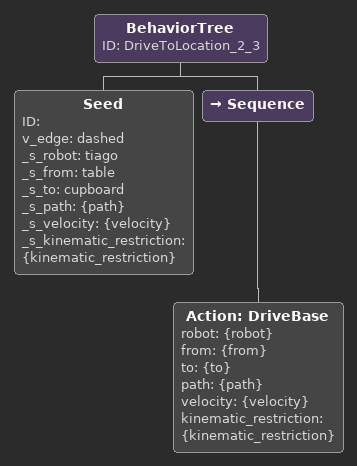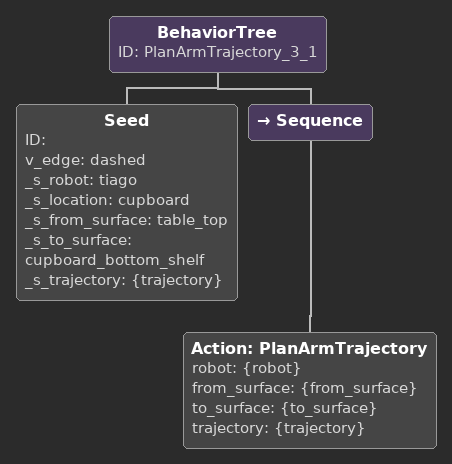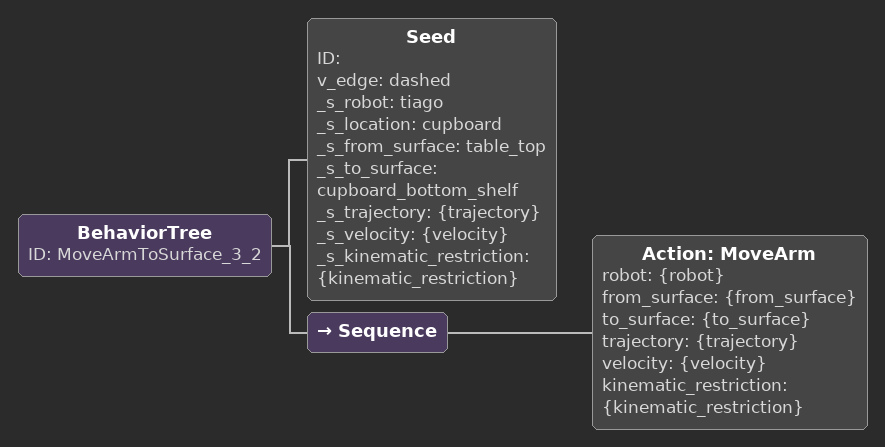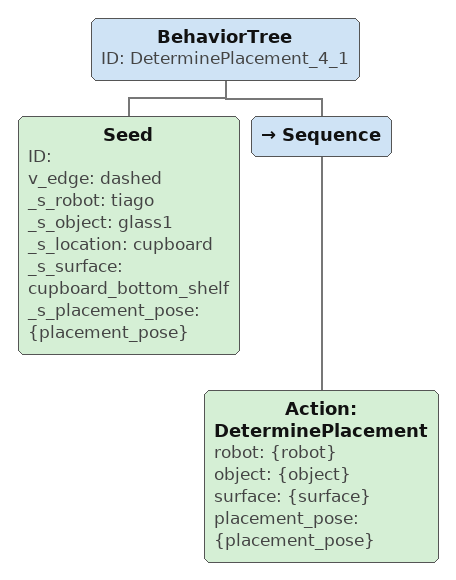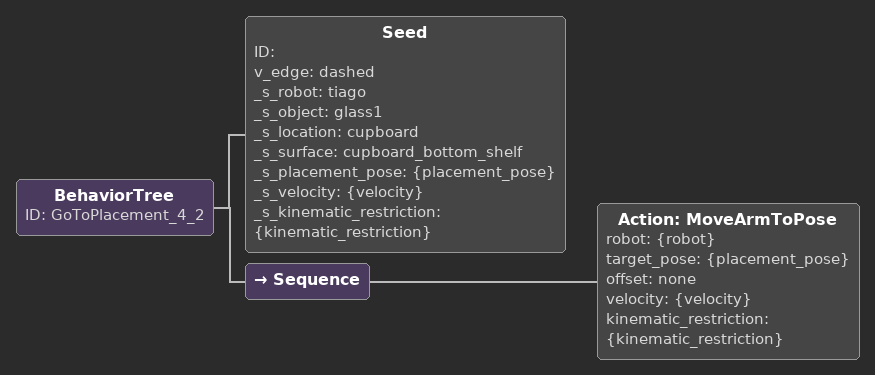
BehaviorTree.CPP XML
<BehaviorTree ID="DriveToLocation_2_3">
    <Seed ID="" v_edge="dashed" _s_robot="tiago" _s_from="table" _s_to="cupboard" _s_path="{path}" _s_velocity="{velocity}" _s_kinematic_restriction="{kinematic_restriction}"/>
    <Sequence>

        <Action ID="DriveBase" robot="{robot}" from="{from}" to="{to}" path="{path}" velocity="{velocity}" kinematic_restriction="{kinematic_restriction}"/>

    </Sequence>

</BehaviorTree>

<BehaviorTree ID="PlanArmTrajectory_3_1">
    <Seed ID="" v_edge="dashed" _s_robot="tiago" _s_location="cupboard" _s_from_surface="table_top" _s_to_surface="cupboard_bottom_shelf" _s_trajectory="{trajectory}"/>
    <Sequence>

        <Action ID="PlanArmTrajectory" robot="{robot}" from_surface="{from_surface}" to_surface="{to_surface}" trajectory="{trajectory}"/>

    </Sequence>

</BehaviorTree>

<BehaviorTree ID="MoveArmToSurface_3_2">
    <Seed ID="" v_edge="dashed" _s_robot="tiago" _s_location="cupboard" _s_from_surface="table_top" _s_to_surface="cupboard_bottom_shelf" _s_trajectory="{trajectory}" _s_velocity="{velocity}" _s_kinematic_restriction="{kinematic_restriction}"/>
    <Sequence>

        <Action ID="MoveArm" robot="{robot}" from_surface="{from_surface}" to_surface="{to_surface}" trajectory="{trajectory}" velocity="{velocity}" kinematic_restriction="{kinematic_restriction}"/>

    </Sequence>

</BehaviorTree>

<BehaviorTree ID="DeterminePlacement_4_1">
    <Seed ID="" v_edge="dashed" _s_robot="tiago" _s_object="glass1" _s_location="cupboard" _s_surface="cupboard_bottom_shelf" _s_placement_pose="{placement_pose}"/>
    <Sequence>

        <Action ID="DeterminePlacement" robot="{robot}" object="{object}" surface="{surface}" placement_pose="{placement_pose}"/>

    </Sequence>

</BehaviorTree>

<BehaviorTree ID="GoToPlacement_4_2">
    <Seed ID="" v_edge="dashed" _s_robot="tiago" _s_object="glass1" _s_location="cupboard" _s_surface="cupboard_bottom_shelf" _s_placement_pose="{placement_pose}" _s_velocity="{velocity}" _s_kinematic_restriction="{kinematic_restriction}"/>
    <Sequence>

        <Action ID="MoveArmToPose" robot="{robot}" target_pose="{placement_pose}" offset="none" velocity="{velocity}" kinematic_restriction="{kinematic_restriction}"/>

    </Sequence>

</BehaviorTree>
